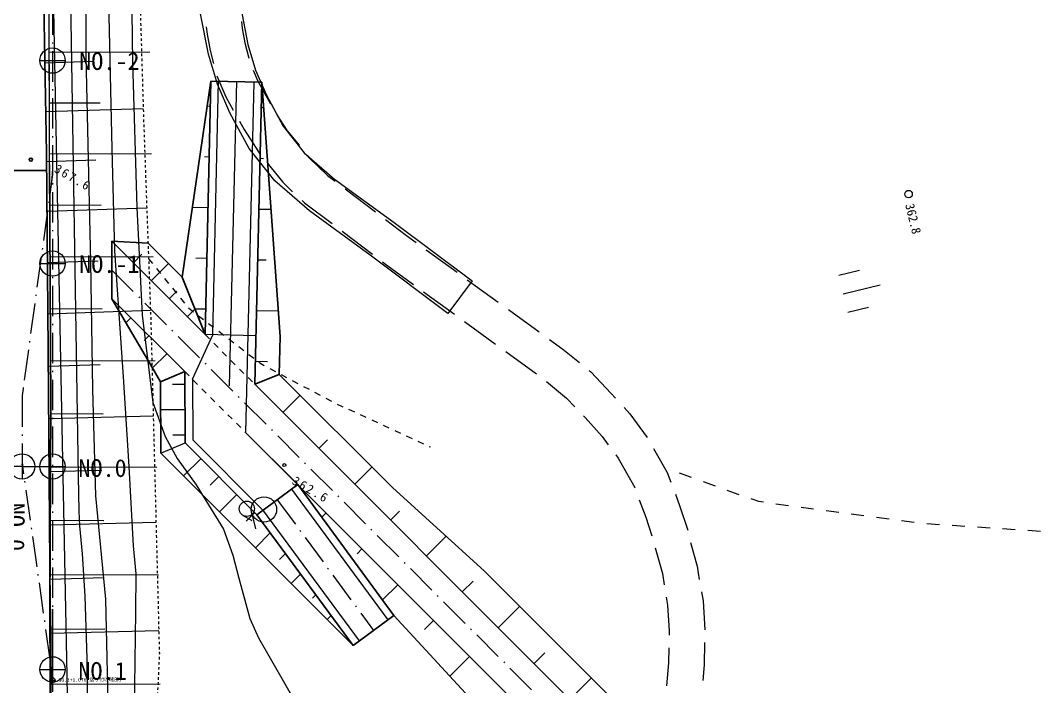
# Model space of a CAD drawing. Header units: millimetres. Extents: x -2078669 to -1085629, y -5987148 to 310365.
# Drawn here: x -1704718 to -1604166, y -3812885 to -3747225 of the extents above; entities that cross this region are included whole.
import ezdxf

# ---------------------------------------------------------------- set-up
doc = ezdxf.new("R2010")
doc.units = ezdxf.units.MM
doc.header["$LTSCALE"] = 500
for name, pattern in [('561019', [1, 0.5, -0.5]), ('56201', [2.5, 1.25, -1.25]), ('SXF_一点短鎖線', [9.25, 6, -1.5, 0.25, -1.5]), ('SXF_一点鎖線', [18.5, 12, -1.5, 3.5, -1.5]), ('SXF_跳び破線', [12, 6, -6])]:
    doc.linetypes.add(name, pattern=pattern)
doc.layers.get('Defpoints').update_dxf_attribs({"color": 153})
for name, color, linetype, lineweight in [('D-BGD', 7, 'Continuous', 13), ('D-BMK', 2, 'SXF_一点短鎖線', 13), ('D-BMK-HTXT', 7, 'Continuous', 13), ('D-BMK-HTXT-周囲堤', 7, 'Continuous', 13), ('D-BMK-OTRS', 7, 'Continuous', 13), ('D-BYP-STR1', 2, 'Continuous', 13), ('D-BYP-STR2', 6, 'Continuous', 25), ('●予備設計_LP横断', 7, 'Continuous', 13)]:
    doc.layers.add(name, color=color, linetype=linetype, lineweight=lineweight)
doc.styles.add('MS ゴシック', font='MS Gothic.ttf')
doc.styles.add('ＭＳ ゴシック', font='MS Gothic.ttf')

# ---------------------------------------------------------------- blocks, each defined once
blk = doc.blocks.new('M6331')
at = {"layer": '●予備設計_LP横断', "linetype": 'Continuous', "lineweight": 9}
blk.add_line((0, -0.75), (1, -0.75), dxfattribs=at)
blk.add_circle((0, 0), 0.75, dxfattribs=at)
blk = doc.blocks.new('M7312')
at = {"layer": '●予備設計_LP横断', "linetype": 'Continuous', "lineweight": 20}
blk.add_circle((0, 0), 0.15, dxfattribs=at)
blk = doc.blocks.new('河川平面')
at = {"layer": 'D-BGD', "linetype": 'Continuous'}
for p, q in [((1609119, -2714860, 368280), (1609038, -2675632, 368370)), ((1609100, -2703857), (1619019, -2703838)), ((1608658, -2704899), (1613434, -2704754)), ((1609110, -2708857), (1614101, -2708843)), ((1608744, -2709707), (1618356, -2709415)), ((1609118, -2713879), (1619176, -2713859)), ((1608824, -2714624), (1613667, -2714463)), ((1638256, -2717335, 363183), (1641243, -2719601, 363241)), ((1609137, -2718942), (1614205, -2718914)), ((1608869, -2719542), (1618699, -2719188)), ((1637963, -2721512, 363220), (1640951, -2723777, 363276)), ((1646252, -2723338, 363306), (1649284, -2725544, 363316)), ((1608914, -2724597), (1613897, -2724418)), ((1609164, -2724033), (1619345, -2723979)), ((1686901, -2725847), (1688941, -2725352)), ((1650295, -2726278, 363319), (1653329, -2728484, 363329)), ((1687343, -2727669), (1690987, -2726783)), ((1645988, -2727477, 363312), (1649021, -2729682, 363322)), ((1608959, -2729652), (1619062, -2729288)), ((1609198, -2729151), (1614311, -2729125)), ((1654340, -2729219, 363333), (1657373, -2731424, 363342)), ((1687785, -2729492), (1689826, -2728996)), ((1650032, -2730417, 363325), (1653066, -2732622, 363335)), ((1654077, -2733357, 363339), (1657110, -2735560, 363349)), ((1609004, -2734802), (1614102, -2734645)), ((1609217, -2734294), (1619515, -2734239)), ((1609044, -2739952), (1619341, -2739687)), ((1609239, -2739474), (1614416, -2739497)), ((1609086, -2745195), (1614281, -2745062)), ((1609217, -2744710), (1619688, -2744754)), ((1672394, -2745773, 363478), (1671218, -2745349, 363449)), ((1674745, -2746622, 363535), (1673569, -2746197, 363507)), ((1677096, -2747469, 363593), (1675920, -2747046, 363564)), ((1681948, -2748555, 363625), (1680710, -2748389, 363631)), ((1684426, -2748887, 363613), (1683186, -2748721, 363619)), ((1686903, -2749220, 363600), (1685665, -2749053, 363607)), ((1609201, -2749995), (1614481, -2750019)), ((1629040, -2749220), (1629433, -2750839)), ((1689381, -2749552, 363588), (1688143, -2749385, 363594)), ((1691860, -2749884, 363576), (1690620, -2749718, 363582)), ((1694337, -2750217, 363563), (1693098, -2750051, 363569)), ((1609127, -2750438), (1619610, -2750169)), ((1696826, -2750427, 363506), (1695580, -2750343, 363542)), ((1699320, -2750594, 363433), (1698073, -2750511, 363469)), ((1701813, -2750762, 363359), (1700566, -2750678, 363396)), ((1704306, -2750930, 363286), (1703059, -2750845, 363323)), ((1706800, -2751097, 363213), (1705552, -2751013, 363250)), ((1609167, -2755781), (1614456, -2755645)), ((1609172, -2755342), (1619863, -2755385)), ((1609168, -2760726), (1614554, -2760708)), ((1609203, -2761123), (1619885, -2760849)), ((1609189, -2766148), (1620033, -2766106))]:
    blk.add_line(p, q, dxfattribs=at)
at = {"layer": 'D-BGD', "linetype": 'Continuous', "flags": 128}
for points in [[(1615472, -2812388), (1615273, -2807092), (1615231, -2805958), (1615082, -2805064), (1614196, -2802555), (1611544, -2797523), (1610785, -2796134), (1609990, -2794678), (1609448, -2793437), (1609275, -2792488), (1609120, -2789483), (1609265, -2770458), (1609158, -2754356), (1608991, -2733247), (1608817, -2713807), (1608555, -2699081), (1609014, -2666342), (1609021, -2620514)], [(1648369, -2729602), (1640710, -2723847), (1634729, -2719505), (1631309, -2716546), (1628807, -2713365), (1626888, -2709836), (1625672, -2707023), (1624776, -2704068), (1624009, -2700061), (1623561, -2695700), (1623183, -2691188), (1623197, -2683914), (1623477, -2676693), (1623813, -2672469), (1624796, -2667409), (1628250, -2652121), (1629016, -2648256), (1629716, -2644727), (1630896, -2635890), (1631250, -2632963), (1631771, -2628636), (1632704, -2620514)], [(1636730, -2620514), (1635743, -2629104), (1635219, -2633453), (1634864, -2636395), (1633664, -2645381), (1632948, -2648993), (1632163, -2652951), (1628711, -2668230), (1627783, -2673012), (1627471, -2676930), (1627197, -2683996), (1627183, -2691025), (1627543, -2695329), (1627971, -2699480), (1628665, -2703109), (1629434, -2705645), (1630488, -2708083), (1632161, -2711158), (1634216, -2713773), (1637218, -2716368), (1643087, -2720630), (1650772, -2726405), (1648369, -2729602)], [(1608555, -2699081), (1608817, -2713807), (1608991, -2733247), (1609158, -2754356), (1609265, -2770458), (1609120, -2789483)]]:
    blk.add_lwpolyline(points, dxfattribs=at)
for points, elevation in [([(1610013, -2620514), (1610004, -2655012), (1609981, -2662598), (1609913, -2668183), (1609452, -2691949), (1609445, -2695730), (1609534, -2701509), (1610811, -2765298), (1610885, -2769571), (1610897, -2771846), (1610716, -2783859), (1610693, -2787913), (1610772, -2789970), (1610879, -2790832), (1611484, -2792973), (1612825, -2795553), (1614449, -2798377), (1615902, -2801242), (1616987, -2804270), (1617505, -2807574), (1617667, -2810962)], 367000), ([(1611715, -2620514), (1611197, -2668195), (1611105, -2685482), (1611228, -2700780), (1611946, -2745632), (1612011, -2749082), (1612060, -2750532), (1612325, -2753298), (1612593, -2757485), (1612783, -2763612), (1612864, -2771282), (1612734, -2784705), (1612727, -2788483), (1612845, -2790265), (1613065, -2791226), (1613931, -2793393), (1615912, -2797217), (1616301, -2797929), (1618572, -2802762), (1619578, -2807144), (1619707, -2810758)], 366000), ([(1621746, -2814441), (1621891, -2808510), (1621764, -2806453), (1621613, -2804739), (1621190, -2802460), (1619945, -2799860), (1615503, -2792088), (1615083, -2791125), (1614669, -2789480), (1614591, -2787428), (1614424, -2780447), (1614954, -2770848), (1614660, -2757775), (1613687, -2747587), (1613373, -2737098), (1613203, -2724566), (1612724, -2704239), (1612726, -2695354), (1612599, -2678222), (1612988, -2655305), (1612966, -2630582), (1613359, -2620514)], 365000), ([(1623796, -2818518), (1624032, -2810240), (1624125, -2807468), (1624236, -2805489), (1624244, -2803817), (1623725, -2802293), (1620285, -2795694), (1618029, -2791812), (1617489, -2790721), (1616969, -2789309), (1616837, -2787094), (1617312, -2780196), (1617397, -2774676), (1617446, -2771179), (1617614, -2759007), (1617664, -2755279), (1617387, -2752525), (1616960, -2744706), (1616414, -2735865), (1615549, -2723449), (1615307, -2713395), (1614941, -2697350)], 364000), ([(1617118, -2692517), (1617295, -2704845), (1617707, -2719180), (1618258, -2729775), (1619284, -2738394), (1620512, -2741723), (1621690, -2743916), (1623569, -2746498), (1626274, -2750869), (1627187, -2753428), (1627773, -2755690), (1628854, -2759670), (1629723, -2761569), (1633551, -2768293), (1638543, -2774672), (1640014, -2777876), (1641376, -2781486), (1641915, -2785883), (1640984, -2797690), (1640322, -2802625), (1638441, -2810863)], 363000)]:
    blk.add_lwpolyline(points, dxfattribs=dict(at, elevation=elevation))
at = {"layer": 'D-BGD', "linetype": '561019', "flags": 128}
for points in [[(1618950, -2620514), (1618959, -2621129), (1618665, -2658302), (1618663, -2658627), (1618571, -2661701), (1617747, -2689368), (1618403, -2710987), (1619104, -2730441), (1619135, -2731637), (1619943, -2763133), (1618853, -2786511), (1619008, -2789521), (1619927, -2791602), (1625688, -2802391), (1625125, -2825293), (1624564, -2827572), (1623496, -2829911), (1618630, -2838640), (1618342, -2840170), (1618771, -2861642), (1618913, -2870692)], [(1618950, -2620514), (1618959, -2621129), (1618665, -2658302), (1618663, -2658627), (1618571, -2661701), (1617747, -2689368), (1618356, -2709415)]]:
    blk.add_lwpolyline(points, dxfattribs=at)
at = {"layer": 'D-BGD', "linetype": 'Continuous', "extrusion": (-0.560903, -0.252732, 0.788362), "elevation": 56225}
blk.add_lwpolyline([(3136067, 518133), (3137239, 518105), (3139804, 518364)], dxfattribs=at)
at = {"layer": 'D-BGD', "linetype": 'Continuous', "extrusion": (-0.522307, -0.234465, 0.819891), "elevation": 83131}
blk.add_lwpolyline([(3134586, 515159), (3136829, 515112), (3138328, 515260)], dxfattribs=at)
at = {"layer": 'D-BGD', "linetype": 'Continuous', "extrusion": (0.001612, -0.020011, 0.999798), "elevation": 420061}
blk.add_lwpolyline([(1408664, -2824424), (1409550, -2826065), (1410597, -2827562), (1410629, -2827610)], dxfattribs=at)
at = {"layer": 'D-BGD', "linetype": 'Continuous', "extrusion": (0.016449, -0.001732, 0.999863), "elevation": 394691}
blk.add_lwpolyline([(-2529133, -1899645), (-2529529, -1900051), (-2530821, -1901338), (-2531659, -1902409)], dxfattribs=at)
at = {"layer": 'D-BGD', "linetype": 'Continuous', "extrusion": (-0.143152, -0.164739, 0.975894), "elevation": 568325}
blk.add_lwpolyline([(3016489, -877315), (3016819, -877334), (3020231, -877100)], dxfattribs=at)
at = {"layer": 'D-BGD', "linetype": 'Continuous', "extrusion": (0.311673, 0.432353, 0.846127), "elevation": -356949}
blk.add_lwpolyline([(-2922970, 1248230), (-2925577, 1248305), (-2926719, 1248311)], dxfattribs=at)
at = {"layer": 'D-BGD', "linetype": '56201', "flags": 128}
blk.add_lwpolyline([(1618880, -2724215), (1622794, -2729051), (1629936, -2734540), (1637037, -2738340), (1646676, -2742766)], dxfattribs=at)
at = {"layer": 'D-BGD', "linetype": 'Continuous', "extrusion": (0.276473, 0.38442, 0.880786), "elevation": -273425}
blk.add_lwpolyline([(-2923790, 1275829), (-2924142, 1275840), (-2927540, 1275859)], dxfattribs=at)
at = {"layer": 'D-BGD', "linetype": 'Continuous', "extrusion": (-0.149064, -0.200905, 0.968203), "elevation": 653493}
blk.add_lwpolyline([(2959813, -1076757), (2961440, -1076741), (2963560, -1076836)], dxfattribs=at)
at = {"layer": 'D-BGD', "linetype": 'Continuous', "extrusion": (0.406293, 0.48461, 0.774648), "elevation": -370915}
blk.add_lwpolyline([(-3028624, 1028902), (-3031186, 1028852), (-3032362, 1029021)], dxfattribs=at)
at = {"layer": 'D-BGD', "linetype": 'Continuous', "extrusion": (0.045013, 0.020275, 0.998781), "elevation": 382529}
blk.add_lwpolyline([(-3181336, -375544), (-3182167, -375807), (-3184985, -376394)], dxfattribs=at)
at = {"layer": 'D-BGD', "linetype": 'Continuous', "extrusion": (-0.0021, -0.016095, 0.999868), "elevation": 404060}
blk.add_lwpolyline([(2009504, -2497752), (2011142, -2499908), (2011624, -2500833)], dxfattribs=at)
at = {"layer": 'D-BGD', "linetype": 'Continuous', "extrusion": (-0.032566, -0.036028, 0.99882), "elevation": 407680}
blk.add_lwpolyline([(3074864, -900128), (3075235, -900206), (3078406, -901240), (3078438, -901256)], dxfattribs=at)
at = {"layer": 'D-BGD', "linetype": 'Continuous', "extrusion": (0.004636, -0.015047, 0.999876), "elevation": 412442}
blk.add_lwpolyline([(1665545, -2742074), (1666181, -2743805), (1666773, -2745616)], dxfattribs=at)
at = {"layer": 'D-BGD', "linetype": 'Continuous', "extrusion": (-0.011851, -0.019507, 0.999739), "elevation": 397095}
blk.add_lwpolyline([(2854450, -1471855), (2855383, -1472600), (2857324, -1474265)], dxfattribs=at)
at = {"layer": 'D-BGD', "linetype": 'Continuous', "extrusion": (0.021322, 0.125766, 0.991831), "elevation": 50846}
blk.add_lwpolyline([(-2115223, 2455368), (-2114760, 2455383), (-2113985, 2455242)], dxfattribs=at)
at = {"layer": 'D-BGD', "linetype": 'Continuous', "extrusion": (0.028455, -0.008239, 0.999561), "elevation": 433338}
blk.add_lwpolyline([(-2179985, -2356760), (-2182208, -2358144), (-2183236, -2358616)], dxfattribs=at)
at = {"layer": 'D-BGD', "linetype": 'Continuous', "extrusion": (0.027459, -0.006993, 0.999598), "elevation": 428343}
blk.add_lwpolyline([(-2254355, -2288579), (-2256425, -2289779), (-2257675, -2290308)], dxfattribs=at)
at = {"layer": 'D-BGD', "linetype": 'Continuous', "extrusion": (-0.035639, -0.016567, 0.999227), "elevation": 349017}
blk.add_lwpolyline([(3205519, 369254), (3206391, 368999), (3209044, 367981)], dxfattribs=at)
at = {"layer": 'D-BGD', "linetype": 'Continuous', "extrusion": (-0.795837, 0.056889, 0.602833), "elevation": -1270100}
blk.add_lwpolyline([(2635677, 1414954), (2637867, 1415131), (2639419, 1415106)], dxfattribs=at)
at = {"layer": 'D-BGD', "linetype": 'Continuous', "extrusion": (-0.841987, 0.058751, 0.536289), "elevation": -1373708}
blk.add_lwpolyline([(2639604, 1303299), (2641095, 1303422), (2643349, 1303384)], dxfattribs=at)
at = {"layer": 'D-BGD', "linetype": 'Continuous'}
for points in [[(1615473, -2813810, 368400), (1615503, -2805510, 368350), (1615442, -2805095, 368370), (1615373, -2804813, 368380), (1615226, -2804347, 368420), (1610224, -2794667, 368260), (1609794, -2793590, 368280), (1609534, -2792437, 368300), (1609236, -2777605, 368510), (1609158, -2758979, 368490), (1609245, -2738601, 368470), (1609119, -2714860, 368280), (1609038, -2675632, 368370), (1609172, -2662075, 368370), (1609082, -2627858, 368360), (1609044, -2620514, 368307)], [(1628028, -2700834, 362740), (1628117, -2701535, 362680), (1628376, -2702930, 363020), (1628761, -2704463, 363084)], [(1624566, -2701346, 362739), (1624659, -2702074, 362680), (1624960, -2703677, 363020), (1625287, -2704983, 363065)], [(1627834, -2710657, 363226), (1628291, -2711486, 363280), (1629705, -2713682, 363240), (1629826, -2713828, 363237)], [(1609119, -2714860, 368280), (1609245, -2738601, 368470), (1609158, -2758979, 368490), (1609236, -2777605, 368510), (1609534, -2792437, 368300)], [(1634518, -2714034, 363194), (1634714, -2714278, 363190), (1636525, -2716023, 363150), (1637260, -2716580, 363164)], [(1662318, -2735242, 363312), (1662468, -2735364, 363310), (1664490, -2737484, 363550), (1664902, -2737944, 363541)], [(1661763, -2739698, 363530), (1661915, -2739857, 363550), (1663585, -2741728, 363510), (1664186, -2742553, 363498)], [(1669905, -2757581, 363260), (1670020, -2758345, 363250), (1670200, -2760882, 363210), (1670189, -2761314, 363240)]]:
    blk.add_polyline3d(points, dxfattribs=at)
for centre, radius in [((1693782, -2717850, 362810), 375), ((1630254, -2748925), 1250)]:
    blk.add_circle(centre, radius, dxfattribs=at)
at = {"layer": 'D-BGD', "linetype": 'Continuous', "lineweight": 20, "xscale": 1000, "yscale": 1000, "zscale": 1000, "rotation": 330.1091246385173}
for p in [(1607274, -2714449, 367608), (1632255, -2744553, 362613)]:
    blk.add_blockref('M7312', p, dxfattribs=at)
at = {"layer": 'D-BGD', "linetype": 'Continuous', "lineweight": 9, "xscale": 1000, "yscale": 1000, "zscale": 1000, "rotation": 330.1091246385173}
blk.add_blockref('M6331', (1628569, -2748856), dxfattribs=at)
at = {"layer": 'D-BGD', "linetype": 'Continuous', "style": 'MS ゴシック'}
blk.add_text('362.8', height=900, rotation=283.66942, dxfattribs=at).set_placement((1693445, -2718888))
at = {"layer": 'D-BGD', "linetype": 'Continuous', "char_height": 900, "attachment_point": 7, "rotation": 330.10912, "line_spacing_factor": 0.722892, "style": 'MS ゴシック'}
for s, insert in [('\\T1.287;367.6', (1609497, -2715635, 367608)), ('\\T1.287;362.6', (1632934, -2746381, 362613))]:
    blk.add_mtext(s, dxfattribs=dict(at, insert=insert))

msp = doc.modelspace()

# ---------------------------------------------------------------- linework, layer by layer
at = {"layer": 'D-BMK', "ltscale": 10}
msp.add_line((-1683435.8, -3753258.3, 266595.6), (-1684199.8, -3786166, -53832), dxfattribs=at)
at = {"layer": 'D-BMK'}
for p, q in [((-1695712.2, -3771825.1), (-1648584.6, -3818952.7)), ((-1679398.5, -3794462.6, -23232), (-1669915.7, -3807349.7, -23232))]:
    msp.add_line(p, q, dxfattribs=at)
at = {"layer": 'D-BMK', "linetype": 'SXF_一点鎖線', "lineweight": 13}
msp.add_line((-1704552.5, -3791186.7), (-1701552.5, -3791186.7), dxfattribs=at)
msp.add_line((-1704552.5, -3791186.7), (-1701552.5, -3791186.7), dxfattribs=at)
at = {"layer": 'D-BMK', "linetype": 'SXF_一点短鎖線', "flags": 128}
msp.add_lwpolyline([(-1701552.5, -3667013.4), (-1701552.5, -3917191.7)], dxfattribs=at)
msp.add_lwpolyline([(-1701552.5, -3667013.4), (-1701552.5, -3917191.7)], dxfattribs=at)
msp.add_lwpolyline([(-1701552.5, -3761365.2, -0.03421088), (-1701692.6, -3763410.7), (-1704459.1, -3783508.6, 0.03421088), (-1704552.5, -3784872.2), (-1704552.5, -3790230.7, 0.03536351), (-1704452.7, -3791640), (-1701652.3, -3811313.4, -0.03536351), (-1701552.5, -3812722.6)], format="xyb", dxfattribs=at)
msp.add_lwpolyline([(-1701552.5, -3761365.2, -0.03421088), (-1701692.6, -3763410.7), (-1704459.1, -3783508.6, 0.03421088), (-1704552.5, -3784872.2), (-1704552.5, -3790230.7, 0.03536351), (-1704452.7, -3791640), (-1701652.3, -3811313.4, -0.03536351), (-1701552.5, -3812722.6)], format="xyb", dxfattribs=at)
at = {"layer": 'D-BMK'}
msp.add_lwpolyline([(-1704552.5, -3791186.7), (-1737359.5, -3791186.7, -0.07871153), (-1768265, -3786291.2), (-1834923.4, -3764629.7)], format="xyb", dxfattribs=at)
msp.add_lwpolyline([(-1704552.5, -3791186.7), (-1737359.5, -3791186.7, -0.07871153), (-1768265, -3786291.2), (-1834923.4, -3764629.7)], format="xyb", dxfattribs=at)
at = {"layer": 'D-BMK-HTXT', "color": 7, "linetype": 'Continuous', "lineweight": 13}
for p, q in [((-1702802.5, -3751186.7, 329093), (-1700302.5, -3751186.7, -329093)), ((-1702802.5, -3771186.7, 329093), (-1700302.5, -3771186.7, -329093)), ((-1702802.5, -3791186.7, 329093), (-1700302.5, -3791186.7, -329093)), ((-1702802.4, -3811186.7, 329066.8), (-1700302.4, -3811186.7, -329119.1))]:
    msp.add_line(p, q, dxfattribs=at)
for centre in [(-1701552.5, -3751186.7, 0), (-1701552.5, -3771186.7, 0), (-1701552.5, -3791186.7, 0), (-1701552.4, -3811186.7, -26.2)]:
    msp.add_circle(centre, 1250, dxfattribs=at)
at = {"layer": 'D-BMK-HTXT-周囲堤', "color": 7, "linetype": 'Continuous', "lineweight": 13}
msp.add_line((-1704553.3, -3789936.7), (-1704551.7, -3792436.7), dxfattribs=at)
msp.add_circle((-1704552.5, -3791186.7), 1250, dxfattribs=at)
at = {"layer": 'D-BMK-OTRS', "color": 7, "linetype": 'Continuous', "lineweight": 13}
for p, q in [((-1701552.5, -3761365.2), (-1701552.5, -3762392.8)), ((-1701552.5, -3762392.8), (-1701692.6, -3763410.7)), ((-1704459.1, -3783508.6), (-1704552.5, -3784187.2)), ((-1704552.5, -3784187.2), (-1704552.5, -3784872.2)), ((-1704552.5, -3790230.7), (-1704552.6, -3790938.9)), ((-1704452.7, -3791640), (-1704552.6, -3790938.9)), ((-1701552.5, -3812399.3), (-1701652.2, -3811698.6)), ((-1701552.5, -3812399.3), (-1701552.5, -3813107.1))]:
    msp.add_line(p, q, dxfattribs=at)
at = {"layer": 'D-BYP-STR1'}
for p, q in [((-1685765.6, -3778211, 23232), (-1685185.3, -3753217.7, 266595.6)), ((-1682489, -3787876.8, -70094.4), (-1681686.3, -3753298.9, 266595.6)), ((-1685993.1, -3755699.6, 23232), (-1686302.5, -3755692.4, 23232)), ((-1680994.5, -3755815.7, 23232), (-1680754.6, -3755821.2, 23232)), ((-1686109.2, -3760698.3, 23232), (-1686573.2, -3760687.5, 23232)), ((-1681110.5, -3760814.3, 23232), (-1680750.6, -3760822.7, 23232)), ((-1686225.2, -3765696.9, 23232), (-1687771.9, -3765661, 23232)), ((-1681226.6, -3765813, 23232), (-1680026.9, -3765840.8, 23232)), ((-1693586.4, -3771122.5, 23232), (-1692737.9, -3770274, 23232)), ((-1686341.3, -3770695.6, 23232), (-1687424, -3770670.4, 23232)), ((-1691818.7, -3772890.3, 23232), (-1690121.6, -3771193.2, 23232)), ((-1681342.6, -3770811.6, 23232), (-1680502.9, -3770831.1, 23232)), ((-1690050.9, -3774658, 23232), (-1689294.5, -3773901.6, 23232)), ((-1688283.1, -3776425.8, 23232), (-1687526.7, -3775669.4, 23232)), ((-1686457.3, -3775694.2, 23232), (-1687526.7, -3775669.4, 23232)), ((-1693826.7, -3776539.1), (-1694313.6, -3777026.1)), ((-1681458.7, -3775810.3, 23232), (-1679299.3, -3775860.4, 23232)), ((-1692058.9, -3778306.9), (-1692530.7, -3778778.6)), ((-1687769, -3782596.7), (-1685765.6, -3778211, 23232)), ((-1681516.7, -3778309.6, 23232), (-1686515.4, -3778193.6, 23232)), ((-1690291.1, -3780074.6), (-1691692.9, -3781476.4)), ((-1681574.7, -3780808.9, 23232), (-1680375, -3780836.8, 23232)), ((-1687769, -3782596.7), (-1687734.9, -3788560.8)), ((-1688516.2, -3783102.4), (-1689716.2, -3783102.4)), ((-1678839.2, -3785869.7), (-1677142.2, -3784172.6)), ((-1688501.9, -3785602.4), (-1690901.9, -3785602.4)), ((-1688487.5, -3788102.4), (-1689687.6, -3788102.4)), ((-1675303.7, -3789405.2), (-1674455.2, -3788556.7)), ((-1690877.4, -3789873), (-1688483.1, -3788873.2)), ((-1686930.7, -3790425.6), (-1688627.8, -3792122.7)), ((-1671768.2, -3792940.7), (-1670071.1, -3791243.7)), ((-1685163, -3792193.4), (-1686011.5, -3793041.9)), ((-1677988.9, -3793425.4, -23232), (-1668506.2, -3806312.5, -23232)), ((-1683395.2, -3793961.2), (-1685092.3, -3795658.2)), ((-1681627.4, -3795728.9), (-1682476, -3796577.4)), ((-1680841.6, -3795454.1, -23232), (-1671325.2, -3808386.9, -23232)), ((-1674596.6, -3795769.2), (-1675020.9, -3796193.5)), ((-1668232.6, -3796476.3), (-1667347.4, -3795591)), ((-1680095.9, -3797732.9), (-1681557.4, -3799194.5)), ((-1664697.1, -3800011.8), (-1662752.3, -3798067)), ((-1678597.2, -3799769.7), (-1679193.8, -3800366.4)), ((-1671061.1, -3799304.7), (-1671542.3, -3799785.9)), ((-1677098.4, -3801806.5), (-1678023.5, -3802731.6)), ((-1667525.5, -3802840.2), (-1669026, -3804340.7)), ((-1661161.6, -3803547.3), (-1660102, -3802487.8)), ((-1675599.7, -3803843.3), (-1675928.1, -3804171.8)), ((-1674101, -3805880.1), (-1674489.6, -3806268.8)), ((-1657626, -3807082.9), (-1655504.7, -3804961.6)), ((-1663990, -3806375.8), (-1664885.1, -3807270.9)), ((-1660454.5, -3809911.3), (-1662385.6, -3811842.4)), ((-1654090.5, -3810618.4), (-1653029.8, -3809557.7)), ((-1650555, -3814153.9), (-1648433.7, -3812032.6))]:
    msp.add_line(p, q, dxfattribs=at)
at = {"layer": 'D-BYP-STR2'}
for p, q in [((-1688784.5, -3772530.3, 77834), (-1685935.1, -3753200.3, 23232)), ((-1686515.4, -3778193.6, 23232), (-1685935.1, -3753200.3, 266595.6)), ((-1680936.5, -3753316.3, 23232), (-1685935.1, -3753200.3, 23232)), ((-1681627.5, -3783081.4, -23232), (-1680936.5, -3753316.3, 266595.6)), ((-1679117.3, -3778365.3, 23232), (-1680936.5, -3753316.3, 23232)), ((-1695712.2, -3768996.7), (-1686515.4, -3778193.6)), ((-1695712.2, -3774653.5, -354000), (-1695712.2, -3768996.7, -354000)), ((-1695712.2, -3768996.7), (-1692141.6, -3769173.2)), ((-1692141.6, -3769173.2), (-1688784.5, -3772530.3)), ((-1688784.5, -3772530.3), (-1686515.4, -3778193.6, 23232)), ((-1695712.2, -3774653.5), (-1688523.4, -3781842.4)), ((-1695712.2, -3774653.5, -354000), (-1691761.4, -3781355.7, -62272.8)), ((-1679204.3, -3782110.5, -13235.6), (-1679117.3, -3778365.3, 23232)), ((-1691761.4, -3781355.7, -62272.8), (-1690917.7, -3782842.2)), ((-1690917.7, -3782842.2), (-1688523.4, -3781842.4)), ((-1688523.4, -3781842.4), (-1688483.1, -3788873.2)), ((-1681627.5, -3783081.4, -23232), (-1679204.3, -3782110.5)), ((-1668025.9, -3793288.9), (-1679204.3, -3782110.5)), ((-1690917.7, -3782842.2), (-1690877.4, -3789873)), ((-1681627.5, -3783081.4), (-1646584.6, -3818124.3)), ((-1687734.9, -3788560.8), (-1680841.6, -3795454.1)), ((-1682489, -3787876.8), (-1650584.6, -3819781.2)), ((-1688483.1, -3788873.2), (-1681412.1, -3795944.3)), ((-1690877.4, -3789873), (-1683109.1, -3797641.3)), ((-1690843.8, -3789906.6), (-1683109.1, -3797641.3)), ((-1681412.1, -3795944.3, -23232), (-1677384.8, -3792980.9, -23232)), ((-1677384.8, -3792980.9, -23232), (-1667902.1, -3805868, -23232)), ((-1668025.9, -3793288.9), (-1658995.2, -3801471)), ((-1681412.1, -3795944.3, -23232), (-1671929.3, -3808831.4, -23232)), ((-1683109.1, -3797641.3), (-1671929.3, -3808831.4, -23232)), ((-1658995.2, -3801471), (-1643584.6, -3816881.7)), ((-1671929.3, -3808831.4, -23232), (-1667902.1, -3805868)), ((-1667902.1, -3805868), (-1658995.2, -3815514.1))]:
    msp.add_line(p, q, dxfattribs=at)
at = {"layer": 'D-BYP-STR2', "linetype": 'SXF_跳び破線', "ltscale": 0.2}
for p, q in [((-1686515.4, -3778193.6), (-1681627.5, -3783081.4)), ((-1688523.4, -3781842.4), (-1682489, -3787876.8))]:
    msp.add_line(p, q, dxfattribs=at)
at = {"layer": 'D-BYP-STR2', "elevation": -70094.4}
msp.add_lwpolyline([(-1682489, -3787876.8), (-1677384.8, -3792980.9), (-1677988.9, -3793425.4)], dxfattribs=at)
at = {"layer": 'Defpoints', "ltscale": 1500}
msp.add_line((-1706132.9, -3762030.5), (-1702133.3, -3762030.5), dxfattribs=at)
at = {"layer": 'Defpoints'}
msp.add_line((-1701552.4, -3805240.7, 369050), (-1701552.4, -3812673.7, 369050), dxfattribs=at)
at = {"layer": 'Defpoints', "linetype": 'Continuous', "lineweight": 13}
msp.add_line((-1701802.5, -3812262.3, 65818.6), (-1701302.5, -3812262.3, -65818.6), dxfattribs=at)
at = {"layer": 'Defpoints', "ltscale": 1500}
msp.add_circle((-1703692.6, -3760949.7, 367608), 150, dxfattribs=at)
at = {"layer": 'Defpoints', "linetype": 'Continuous', "lineweight": 13}
msp.add_circle((-1701552.5, -3812262.3, 0), 250, dxfattribs=at)

# ---------------------------------------------------------------- block references
at = {"layer": 'D-BGD'}
msp.add_blockref('河川平面', (-3310965.8, -1046499.8), dxfattribs=at)

# ---------------------------------------------------------------- texts
at = {"layer": 'D-BMK-HTXT', "color": 7, "style": 'ＭＳ ゴシック'}
for s, p in [('NO.-2', (-1698925.8, -3752113.5)), ('NO.-1', (-1698925.8, -3772113.5))]:
    msp.add_text(s, height=1750, rotation=360, dxfattribs=at).set_placement(p)
at = {"layer": 'D-BMK-HTXT', "style": 'MS ゴシック'}
for s, p in [('NO.0', (-1699004.8, -3792220.8, -354000)), ('NO.1  ', (-1699004.7, -3812220.8, -354000))]:
    msp.add_text(s, height=1750, dxfattribs=at).set_placement(p)
at = {"layer": 'D-BMK-HTXT-周囲堤', "color": 7, "style": 'ＭＳ ゴシック'}
msp.add_text('NO.0', height=1750, rotation=270.037602, dxfattribs=at).set_placement((-1706050.1, -3794770.2))
at = {"layer": 'Defpoints', "insert": (-1700952.2, -3812296.4, 0), "char_height": 350, "attachment_point": 4, "rotation": 0.770419, "style": 'ＭＳ ゴシック'}
msp.add_mtext('NO.1+1.076(摺り付け端部)', dxfattribs=at)

doc.saveas('drawing.dxf')
